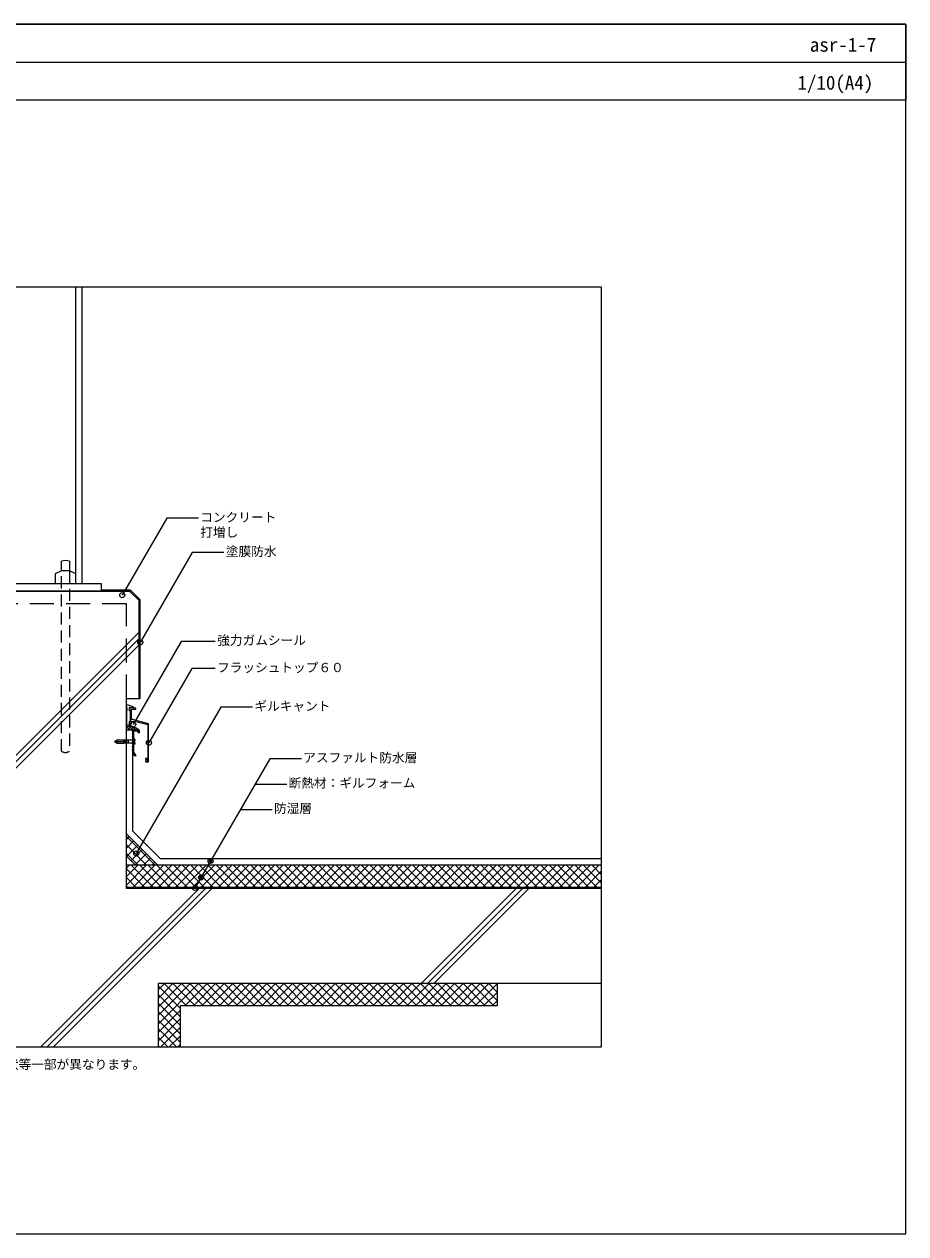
# Model space of a CAD drawing. Units: millimetres, scale not verified. Extents: x -1380 to 1380, y -955 to 955.
# Drawn here: x -11 to 1380, y -955 to 955 of the extents above; entities that cross this region are included whole.
import ezdxf
from ezdxf.enums import TextEntityAlignment as Align

# ---------------------------------------------------------------- set-up
doc = ezdxf.new("R2010")
doc.units = ezdxf.units.MM
doc.header["$LTSCALE"] = 3
doc.linetypes.add('USER1', pattern=[19.05, 12.7, -6.35])
doc.linetypes.add('USER2', pattern=[9.525, 6.35, -3.175])
for name, color, linetype, lineweight in [('0-0_0', 7, 'Continuous', 18), ('0-1_HATCH', 9, 'Continuous', 18), ('0-2_KUTAI', 3, 'Continuous', 18), ('0-3_BOUSUI', 1, 'Continuous', 18), ('0-4_MOJI', 7, 'Continuous', 18), ('0-5_KANAMONO_SCREW', 4, 'Continuous', 18), ('0-6_dannnetu', 6, 'Continuous', 18), ('0-7_KANAMONO', 4, 'Continuous', 18), ('0-9_WAKU', 7, 'Continuous', 18)]:
    doc.layers.add(name, color=color, linetype=linetype, lineweight=lineweight)
doc.styles.add('ＭＳ ゴシック', font='')
doc.styles.get('ＭＳ ゴシック').set_extended_font_data('MS Gothic')

msp = doc.modelspace()

# ---------------------------------------------------------------- linework, layer by layer
at = {"layer": '0-0_0'}
msp.add_line((-1379.979, 895.016), (1380.021, 895.016), dxfattribs=at)
msp.add_lwpolyline([(-899.979, -659.984), (900.021, -659.984), (900.021, 540.016), (-899.979, 540.016)], close=True, dxfattribs=at)
at = {"layer": '0-1_HATCH'}
for p, q in [((-149.979, -324.984), (170.021, -4.984)), ((-149.979, -334.984), (170.021, -14.984)), ((-149.979, -344.984), (170.021, -24.984)), ((150.021, -152.534), (150.54, -152.015)), ((150.021, -157.024), (154.522, -152.523)), ((160.48, -159.984), (152.729, -152.233)), ((155.99, -159.984), (150.021, -154.016)), ((151.5, -159.984), (150.021, -158.506)), ((151.551, -159.984), (158.121, -153.414)), ((156.041, -159.984), (161.407, -154.619)), ((164.97, -159.984), (158.528, -153.543)), ((160.531, -159.984), (164.423, -156.092)), ((165.021, -159.984), (167.197, -157.808)), ((169.46, -159.984), (167.483, -158.007)), ((169.511, -159.984), (169.745, -159.75)), ((195.464, -372.984), (150.021, -327.542)), ((150.021, -332.511), (154.533, -327.999)), ((150.021, -345.981), (161.268, -334.734)), ((181.993, -372.984), (150.021, -341.012)), ((150.326, -359.147), (168.003, -341.469)), ((168.523, -372.984), (150.021, -354.483)), ((157.061, -365.882), (174.738, -348.204)), ((163.796, -372.617), (181.474, -354.939)), ((176.899, -372.984), (188.209, -361.675)), ((150.021, -377.5), (154.537, -372.984)), ((150.021, -390.971), (168.007, -372.984)), ((150.021, -404.441), (181.478, -372.984)), ((179.105, -407.984), (150.021, -378.901)), ((192.575, -407.984), (157.575, -372.984)), ((159.948, -407.984), (194.948, -372.984)), ((206.046, -407.984), (171.046, -372.984)), ((173.418, -407.984), (208.418, -372.984)), ((219.516, -407.984), (184.516, -372.984)), ((186.889, -407.984), (221.889, -372.984)), ((190.369, -372.984), (194.944, -368.41)), ((232.986, -407.984), (197.986, -372.984)), ((200.359, -407.984), (235.359, -372.984)), ((246.457, -407.984), (211.457, -372.984)), ((213.829, -407.984), (248.829, -372.984)), ((259.927, -407.984), (224.927, -372.984)), ((227.3, -407.984), (262.3, -372.984)), ((273.397, -407.984), (238.397, -372.984)), ((240.77, -407.984), (275.77, -372.984)), ((286.868, -407.984), (251.868, -372.984)), ((254.241, -407.984), (289.241, -372.984)), ((300.338, -407.984), (265.338, -372.984)), ((267.711, -407.984), (302.711, -372.984)), ((313.809, -407.984), (278.809, -372.984)), ((281.181, -407.984), (316.181, -372.984)), ((327.279, -407.984), (292.279, -372.984)), ((294.652, -407.984), (329.652, -372.984)), ((340.749, -407.984), (305.749, -372.984)), ((308.122, -407.984), (343.122, -372.984)), ((354.22, -407.984), (319.22, -372.984)), ((321.593, -407.984), (356.593, -372.984)), ((367.69, -407.984), (332.69, -372.984)), ((335.063, -407.984), (370.063, -372.984)), ((381.161, -407.984), (346.161, -372.984)), ((348.533, -407.984), (383.533, -372.984)), ((394.631, -407.984), (359.631, -372.984)), ((362.004, -407.984), (397.004, -372.984)), ((408.101, -407.984), (373.101, -372.984)), ((375.474, -407.984), (410.474, -372.984)), ((421.572, -407.984), (386.572, -372.984)), ((388.944, -407.984), (423.944, -372.984)), ((435.042, -407.984), (400.042, -372.984)), ((402.415, -407.984), (437.415, -372.984)), ((448.512, -407.984), (413.512, -372.984)), ((415.885, -407.984), (450.885, -372.984)), ((461.983, -407.984), (426.983, -372.984)), ((429.356, -407.984), (464.356, -372.984)), ((475.453, -407.984), (440.453, -372.984)), ((442.826, -407.984), (477.826, -372.984)), ((488.924, -407.984), (453.924, -372.984)), ((456.296, -407.984), (491.296, -372.984)), ((502.394, -407.984), (467.394, -372.984)), ((469.767, -407.984), (504.767, -372.984)), ((515.864, -407.984), (480.864, -372.984)), ((483.237, -407.984), (518.237, -372.984)), ((529.335, -407.984), (494.335, -372.984)), ((496.708, -407.984), (531.708, -372.984)), ((542.805, -407.984), (507.805, -372.984)), ((510.178, -407.984), (545.178, -372.984)), ((556.276, -407.984), (521.276, -372.984)), ((523.648, -407.984), (558.648, -372.984)), ((569.746, -407.984), (534.746, -372.984)), ((537.119, -407.984), (572.119, -372.984)), ((583.216, -407.984), (548.216, -372.984)), ((550.589, -407.984), (585.589, -372.984)), ((596.687, -407.984), (561.687, -372.984)), ((564.059, -407.984), (599.059, -372.984)), ((610.157, -407.984), (575.157, -372.984)), ((577.53, -407.984), (612.53, -372.984)), ((623.627, -407.984), (588.627, -372.984)), ((591, -407.984), (626, -372.984)), ((637.098, -407.984), (602.098, -372.984)), ((604.471, -407.984), (639.471, -372.984)), ((650.568, -407.984), (615.568, -372.984)), ((617.941, -407.984), (652.941, -372.984)), ((664.039, -407.984), (629.039, -372.984)), ((631.411, -407.984), (666.411, -372.984)), ((677.509, -407.984), (642.509, -372.984)), ((644.882, -407.984), (679.882, -372.984)), ((690.979, -407.984), (655.979, -372.984)), ((658.352, -407.984), (693.352, -372.984)), ((704.45, -407.984), (669.45, -372.984)), ((671.823, -407.984), (706.823, -372.984)), ((717.92, -407.984), (682.92, -372.984)), ((685.293, -407.984), (720.293, -372.984)), ((731.391, -407.984), (696.391, -372.984)), ((698.763, -407.984), (733.763, -372.984)), ((744.861, -407.984), (709.861, -372.984)), ((712.234, -407.984), (747.234, -372.984)), ((758.331, -407.984), (723.331, -372.984)), ((725.704, -407.984), (760.704, -372.984)), ((771.802, -407.984), (736.802, -372.984)), ((739.174, -407.984), (774.174, -372.984)), ((785.272, -407.984), (750.272, -372.984)), ((752.645, -407.984), (787.645, -372.984)), ((798.742, -407.984), (763.742, -372.984)), ((766.115, -407.984), (801.115, -372.984)), ((812.213, -407.984), (777.213, -372.984)), ((779.586, -407.984), (814.586, -372.984)), ((825.683, -407.984), (790.683, -372.984)), ((793.056, -407.984), (828.056, -372.984)), ((839.154, -407.984), (804.154, -372.984)), ((806.526, -407.984), (841.526, -372.984)), ((852.624, -407.984), (817.624, -372.984)), ((819.997, -407.984), (854.997, -372.984)), ((866.094, -407.984), (831.094, -372.984)), ((833.467, -407.984), (868.467, -372.984)), ((879.565, -407.984), (844.565, -372.984)), ((846.938, -407.984), (881.938, -372.984)), ((893.035, -407.984), (858.035, -372.984)), ((860.408, -407.984), (895.408, -372.984)), ((900.021, -401.5), (871.506, -372.984)), ((873.878, -407.984), (900.021, -381.842)), ((900.021, -388.029), (884.976, -372.984)), ((900.021, -374.559), (898.446, -372.984)), ((165.634, -407.984), (150.021, -392.371)), ((887.349, -407.984), (900.021, -395.312)), ((15.021, -659.984), (265.021, -409.984)), ((25.021, -659.984), (275.021, -409.984)), ((35.021, -659.984), (285.021, -409.984)), ((152.164, -407.984), (150.021, -405.841)), ((615.021, -559.984), (765.021, -409.984)), ((625.021, -559.984), (775.021, -409.984)), ((635.021, -559.984), (785.021, -409.984)), ((200.021, -569.967), (210.004, -559.984)), ((200.021, -583.437), (223.474, -559.984)), ((200.021, -596.908), (236.944, -559.984)), ((200.021, -610.378), (250.415, -559.984)), ((200.021, -623.849), (263.885, -559.984)), ((235.021, -598.604), (200.021, -563.604)), ((244.871, -594.984), (209.871, -559.984)), ((258.342, -594.984), (223.342, -559.984)), ((271.812, -594.984), (236.812, -559.984)), ((242.356, -594.984), (277.356, -559.984)), ((285.282, -594.984), (250.282, -559.984)), ((255.826, -594.984), (290.826, -559.984)), ((298.753, -594.984), (263.753, -559.984)), ((269.296, -594.984), (304.296, -559.984)), ((312.223, -594.984), (277.223, -559.984)), ((282.767, -594.984), (317.767, -559.984)), ((325.694, -594.984), (290.694, -559.984)), ((296.237, -594.984), (331.237, -559.984)), ((339.164, -594.984), (304.164, -559.984)), ((309.708, -594.984), (344.708, -559.984)), ((352.634, -594.984), (317.634, -559.984)), ((323.178, -594.984), (358.178, -559.984)), ((366.105, -594.984), (331.105, -559.984)), ((336.648, -594.984), (371.648, -559.984)), ((379.575, -594.984), (344.575, -559.984)), ((350.119, -594.984), (385.119, -559.984)), ((393.046, -594.984), (358.046, -559.984)), ((363.589, -594.984), (398.589, -559.984)), ((406.516, -594.984), (371.516, -559.984)), ((377.059, -594.984), (412.059, -559.984)), ((419.986, -594.984), (384.986, -559.984)), ((390.53, -594.984), (425.53, -559.984)), ((433.457, -594.984), (398.457, -559.984)), ((404, -594.984), (439, -559.984)), ((446.927, -594.984), (411.927, -559.984)), ((417.471, -594.984), (452.471, -559.984)), ((460.397, -594.984), (425.397, -559.984)), ((430.941, -594.984), (465.941, -559.984)), ((473.868, -594.984), (438.868, -559.984)), ((444.411, -594.984), (479.411, -559.984)), ((487.338, -594.984), (452.338, -559.984)), ((457.882, -594.984), (492.882, -559.984)), ((500.809, -594.984), (465.809, -559.984)), ((471.352, -594.984), (506.352, -559.984)), ((514.279, -594.984), (479.279, -559.984)), ((484.823, -594.984), (519.823, -559.984)), ((527.749, -594.984), (492.749, -559.984)), ((498.293, -594.984), (533.293, -559.984)), ((541.22, -594.984), (506.22, -559.984)), ((511.763, -594.984), (546.763, -559.984)), ((554.69, -594.984), (519.69, -559.984)), ((525.234, -594.984), (560.234, -559.984)), ((568.161, -594.984), (533.161, -559.984)), ((538.704, -594.984), (573.704, -559.984)), ((581.631, -594.984), (546.631, -559.984)), ((552.174, -594.984), (587.174, -559.984)), ((595.101, -594.984), (560.101, -559.984)), ((565.645, -594.984), (600.645, -559.984)), ((608.572, -594.984), (573.572, -559.984)), ((579.115, -594.984), (614.115, -559.984)), ((622.042, -594.984), (587.042, -559.984)), ((592.586, -594.984), (627.586, -559.984)), ((635.512, -594.984), (600.512, -559.984)), ((606.056, -594.984), (641.056, -559.984)), ((648.983, -594.984), (613.983, -559.984)), ((619.526, -594.984), (654.526, -559.984)), ((662.453, -594.984), (627.453, -559.984)), ((632.997, -594.984), (667.997, -559.984)), ((675.924, -594.984), (640.924, -559.984)), ((646.467, -594.984), (681.467, -559.984)), ((689.394, -594.984), (654.394, -559.984)), ((659.938, -594.984), (694.938, -559.984)), ((702.864, -594.984), (667.864, -559.984)), ((673.408, -594.984), (708.408, -559.984)), ((716.335, -594.984), (681.335, -559.984)), ((686.878, -594.984), (721.878, -559.984)), ((729.805, -594.984), (694.805, -559.984)), ((700.349, -594.984), (735.021, -560.312)), ((735.021, -586.73), (708.276, -559.984)), ((735.021, -573.259), (721.746, -559.984)), ((235.021, -612.075), (200.021, -577.075)), ((235.021, -625.545), (200.021, -590.545)), ((713.819, -594.984), (735.021, -573.782)), ((727.289, -594.984), (735.021, -587.253)), ((200.021, -637.319), (235.021, -602.319)), ((235.021, -639.016), (200.021, -604.016)), ((200.021, -650.789), (235.021, -615.789)), ((235.021, -652.486), (200.021, -617.486)), ((204.296, -659.984), (235.021, -629.26)), ((229.049, -659.984), (200.021, -630.956)), ((215.579, -659.984), (200.021, -644.427)), ((217.767, -659.984), (235.021, -642.73)), ((202.108, -659.984), (200.021, -657.897)), ((231.237, -659.984), (235.021, -656.2))]:
    msp.add_line(p, q, dxfattribs=at)
at = {"layer": '0-2_KUTAI', "linetype": 'USER1'}
for p, q in [((150.021, 40.016), (-149.979, 40.016)), ((150.021, -109.984), (150.021, 40.016))]:
    msp.add_line(p, q, dxfattribs=at)
at = {"layer": '0-2_KUTAI'}
for p, q in [((150.021, -109.984), (170.021, -109.984)), ((900.021, -559.984), (200.021, -559.984)), ((200.021, -559.984), (200.021, -659.984))]:
    msp.add_line(p, q, dxfattribs=at)
for points in [[(-169.979, -109.984), (-169.979, 45.016), (-154.979, 60.016), (155.021, 60.016)], [(170.021, -109.984), (170.021, 45.016), (155.021, 60.016)], [(900.021, -409.984), (150.021, -409.984), (150.021, -109.984)], [(735.021, -559.984), (735.021, -594.984), (235.021, -594.984), (235.021, -659.984)]]:
    msp.add_lwpolyline(points, dxfattribs=at)
at = {"layer": '0-3_BOUSUI'}
for p, q in [((110.021, 62.016), (155.849, 62.016)), ((172.021, 45.844), (155.849, 62.016)), ((172.021, -109.984), (172.021, 45.844)), ((170.021, -109.984), (172.021, -109.984)), ((160.023, -159.984), (150.019, -159.984)), ((900.021, -407.984), (150.021, -407.984))]:
    msp.add_line(p, q, dxfattribs=at)
msp.add_lwpolyline([(900.021, -362.984), (203.661, -362.984), (160.021, -319.345), (160.021, -194.984)], dxfattribs=at)
msp.add_arc((148.332, -185.207), 33.265, 49.30752, 87.08966, dxfattribs=at)
at = {"layer": '0-4_MOJI'}
for p, q in [((353.044, -244.821), (403.044, -244.821)), ((329.95, -284.821), (379.95, -284.821))]:
    msp.add_line(p, q, dxfattribs=at)
for points in [[(263.62, 174.792), (213.62, 174.792), (143.546, 53.42)], [(303.975, 120.79), (253.975, 120.79), (172.021, -21.159)], [(290.284, -19.544), (236.45, -19.544), (160.686, -150.771)], [(290.067, -62.5), (253.306, -62.5), (185.697, -179.602)], [(349.119, -123.371), (299.119, -123.371), (165.665, -354.52)], [(426.138, -204.821), (376.138, -204.821), (260.372, -405.333)]]:
    msp.add_lwpolyline(points, dxfattribs=at)
for centre in [(143.546, 53.42), (172.021, -21.159), (160.686, -150.771), (185.697, -179.602), (165.665, -354.52), (282.899, -366.314), (267.869, -392.347), (258.372, -408.797)]:
    msp.add_circle(centre, 4, dxfattribs=at)
at = {"layer": '0-4_MOJI', "lineweight": 9}
for centre, start, end in [((282.899, -366.314), 60, 240), ((282.899, -366.314), 240, 60), ((267.869, -392.347), 60, 240), ((267.869, -392.347), 240, 60)]:
    msp.add_arc(centre, 2, start, end, dxfattribs=at)
at = {"layer": '0-5_KANAMONO_SCREW'}
for p, q in [((134.398, -176.308), (131.478, -177.518)), ((134.398, -179.497), (131.478, -178.288)), ((133.801, -176.556), (134.398, -178.946)), ((148.565, -177.695), (134.398, -177.07)), ((148.565, -178.111), (134.398, -178.736)), ((134.398, -178.736), (134.398, -180.403)), ((134.398, -180.403), (135.547, -180.977)), ((135.188, -177.104), (135.583, -178.684)), ((145.651, -175.274), (135.547, -174.829)), ((145.651, -180.531), (135.547, -180.977)), ((136.452, -177.16), (136.819, -178.629)), ((137.716, -177.216), (138.056, -178.575)), ((138.98, -177.272), (139.292, -178.52)), ((140.244, -177.327), (140.528, -178.466)), ((141.508, -177.383), (141.765, -178.411)), ((142.772, -177.439), (143.001, -178.357)), ((144.036, -177.495), (144.238, -178.302)), ((145.3, -177.55), (145.474, -178.248)), ((145.642, -175.482), (145.651, -175.274)), ((148.556, -175.611), (145.642, -175.482)), ((148.556, -180.195), (145.642, -180.323)), ((145.642, -180.323), (145.651, -180.531)), ((145.85, -175.492), (145.859, -175.284)), ((145.85, -180.314), (145.859, -180.522)), ((148.357, -175.394), (145.859, -175.284)), ((148.357, -180.412), (145.859, -180.522)), ((146.564, -177.606), (146.71, -178.193)), ((147.827, -177.662), (147.947, -178.139)), ((148.348, -175.602), (148.357, -175.394)), ((148.348, -180.204), (148.357, -180.412)), ((148.556, -175.611), (148.565, -175.403)), ((148.556, -180.195), (148.565, -180.403)), ((160.388, -175.403), (148.565, -175.403)), ((148.565, -177.695), (148.565, -178.111)), ((160.388, -180.403), (148.565, -180.403)), ((150.232, -175.403), (150.232, -180.403)), ((152.732, -175.403), (152.732, -180.403)), ((161.221, -173.32), (161.221, -174.57)), ((161.221, -173.32), (162.888, -173.32)), ((161.221, -174.57), (161.221, -181.236)), ((161.221, -181.236), (161.221, -182.486)), ((162.888, -182.486), (161.221, -182.486)), ((162.888, -173.32), (162.888, -182.486)), ((163.304, -174.361), (162.888, -174.361)), ((162.888, -181.445), (163.304, -181.445)), ((163.304, -181.445), (163.304, -174.361)), ((163.304, -174.361), (163.513, -175.403)), ((163.513, -180.403), (163.304, -181.445)), ((163.513, -180.403), (163.513, -175.403))]:
    msp.add_line(p, q, dxfattribs=at)
msp.add_lwpolyline([(134.398, -177.07), (134.398, -175.403), (135.547, -174.829)], dxfattribs=at)
for centre, radius, start, end in [((131.638, -177.903), 0.417, 112.5, 247.5), ((160.388, -174.57), 0.833, 270, 0), ((160.388, -181.236), 0.833, 0, 90)]:
    msp.add_arc(centre, radius, start, end, dxfattribs=at)
at = {"layer": '0-6_dannnetu'}
msp.add_line((900.021, -372.984), (150.021, -372.984), dxfattribs=at)
msp.add_lwpolyline([(150.021, -323.487), (199.519, -372.984), (164.163, -372.984), (150.021, -358.842)], close=True, dxfattribs=at)
at = {"layer": '0-7_KANAMONO'}
for p, q in [((70.021, 72.016), (70.021, 540.016)), ((80.021, 72.016), (80.021, 540.016)), ((47.521, 92.016), (47.521, 107.016)), ((60.021, 107.016), (60.021, 92.016)), ((159.221, -165.734), (160.021, -164.984)), ((180.221, -204.984), (180.221, -205.541)), ((180.221, -208.428), (180.221, -208.984)), ((180.471, -205.974), (180.544, -206.016)), ((180.544, -207.953), (180.471, -207.995))]:
    msp.add_line(p, q, dxfattribs=at)
at = {"layer": '0-7_KANAMONO', "linetype": 'USER2'}
for p, q in [((47.521, -192.984), (47.521, 92.016)), ((60.021, 92.016), (60.021, -192.984))]:
    msp.add_line(p, q, dxfattribs=at)
at = {"layer": '0-7_KANAMONO', "color": 1}
msp.add_line((162.021, -124.061), (162.021, -123.424), dxfattribs=at)
at = {"layer": '0-7_KANAMONO'}
for points in [[(70.021, 72.016), (70.021, 87.016), (60.021, 92.016), (47.521, 92.016), (37.521, 87.016), (37.521, 72.016)], [(-109.979, 72.016), (110.021, 72.016), (110.021, 60.016), (-109.979, 60.016)], [(159.221, -165.734), (160.021, -164.984), (160.021, -161.484), (159.221, -160.734), (160.021, -159.984), (170.021, -159.984), (170.021, -163.984), (168.821, -163.984), (168.821, -161.184), (161.221, -161.184), (161.221, -194.621), (165.019, -200.318), (164.021, -200.984), (160.021, -194.984), (160.021, -191.484), (159.221, -190.734), (160.021, -189.984), (160.021, -186.484), (159.221, -185.734), (160.021, -184.984), (160.021, -181.484), (159.221, -180.734), (160.021, -179.984), (160.021, -176.484), (159.221, -175.734), (160.021, -174.984), (160.021, -171.484), (159.221, -170.734), (160.021, -169.984), (160.021, -166.484)]]:
    msp.add_lwpolyline(points, close=True, dxfattribs=at)
at = {"layer": '0-7_KANAMONO', "color": 1}
for points in [[(150.021, -119.984), (150.021, -124.484), (150.521, -124.984), (150.521, -128.484), (150.021, -128.984), (150.021, -150.984)], [(151.021, -151.984), (155.021, -151.984), (155.021, -145.984), (156.521, -145.684), (156.521, -129.284), (155.021, -128.984), (155.021, -123.784), (161.461, -124.557)]]:
    msp.add_lwpolyline(points, dxfattribs=at)
at = {"layer": '0-7_KANAMONO'}
for points in [[(155.021, -124.01), (155.021, -128.984), (156.521, -128.984), (156.521, -145.984), (155.021, -145.984), (155.021, -149.984), (158.021, -149.984), (158.021, -145.984), (165.07, -145.984), (183.721, -150.982), (183.721, -179.684)], [(158.021, -141.215), (158.021, -137.784), (157.721, -137.484), (158.021, -137.184), (158.021, -126.484), (165.021, -126.484), (165.021, -124.984), (155.245, -123.811)], [(180.721, -209.484), (183.721, -209.484), (183.721, -209.984), (185.021, -209.984), (185.021, -149.984), (159.503, -143.147)], [(183.721, -180.284), (183.721, -204.484), (180.721, -204.484)]]:
    msp.add_lwpolyline(points, dxfattribs=at)
for centre, radius, start, end in [((53.771, 90.959), 17.23, 68.7317, 111.2683), ((155.221, -124.01), 0.2, 83.15723, 180), ((160.021, -141.215), 2, 180, 255), ((183.721, -179.984), 0.3, 270, 90), ((180.721, -204.984), 0.5, 90, 180), ((180.721, -205.541), 0.5, 180, 240), ((180.721, -208.428), 0.5, 120, 180), ((180.721, -208.984), 0.5, 180, 270), ((180.794, -205.583), 0.5, 240, 315.52249), ((180.794, -208.386), 0.5, 44.47751, 120), ((182.221, -206.984), 1.5, 224.47751, 135.52249)]:
    msp.add_arc(centre, radius, start, end, dxfattribs=at)
at = {"layer": '0-7_KANAMONO', "color": 1}
for centre, radius, start, end in [((145.133, -159.685), 40, 65.02695, 82.98138), ((161.521, -124.061), 0.5, 263.15723, 0), ((151.021, -150.984), 1, 180, 270)]:
    msp.add_arc(centre, radius, start, end, dxfattribs=at)
at = {"layer": '0-7_KANAMONO', "linetype": 'USER2'}
msp.add_arc((53.771, -183.603), 11.273, 236.32741, 303.67259, dxfattribs=at)
at = {"layer": '0-9_WAKU'}
for points in [[(1380.021, 835.016), (-1379.979, 835.016), (-1379.979, 955.016), (1380.021, 955.016)], [(-1379.979, -954.984), (1380.021, -954.984), (1380.021, 955.016), (-1379.979, 955.016)]]:
    msp.add_lwpolyline(points, close=True, dxfattribs=at)

# ---------------------------------------------------------------- texts
at = {"layer": '0-4_MOJI', "style": 'ＭＳ ゴシック'}
for s, p in [('コンクリート', (266.62, 164.792)), ('打増し', (266.62, 141.055)), ('塗膜防水', (306.975, 110.79)), ('強力ガムシール', (293.284, -29.544)), ('フラッシュトップ６０', (293.067, -72.5)), ('ギルキャント', (352.119, -133.371)), ('アスファルト防水層', (429.138, -214.821)), ('断熱材：ギルフォーム', (406.044, -254.821)), ('防湿層', (382.95, -294.821)), ('※こちらの図は熱工法とストライプ工法の場合の形状です。その他の工法については出入隅の形状等一部が異なります。', (-899.979, -699.221))]:
    msp.add_text(s, height=14.66, dxfattribs=at).set_placement(p, align=Align.BOTTOM_LEFT)
at = {"layer": '0-9_WAKU', "style": 'ＭＳ ゴシック'}
for s, p in [('asr-1-7', (1228.574, 905.016)), ('1/10(A4)', (1209.082, 845.016))]:
    msp.add_text(s, height=21.99, dxfattribs=at).set_placement(p, align=Align.BOTTOM_LEFT)

doc.saveas('drawing.dxf')
